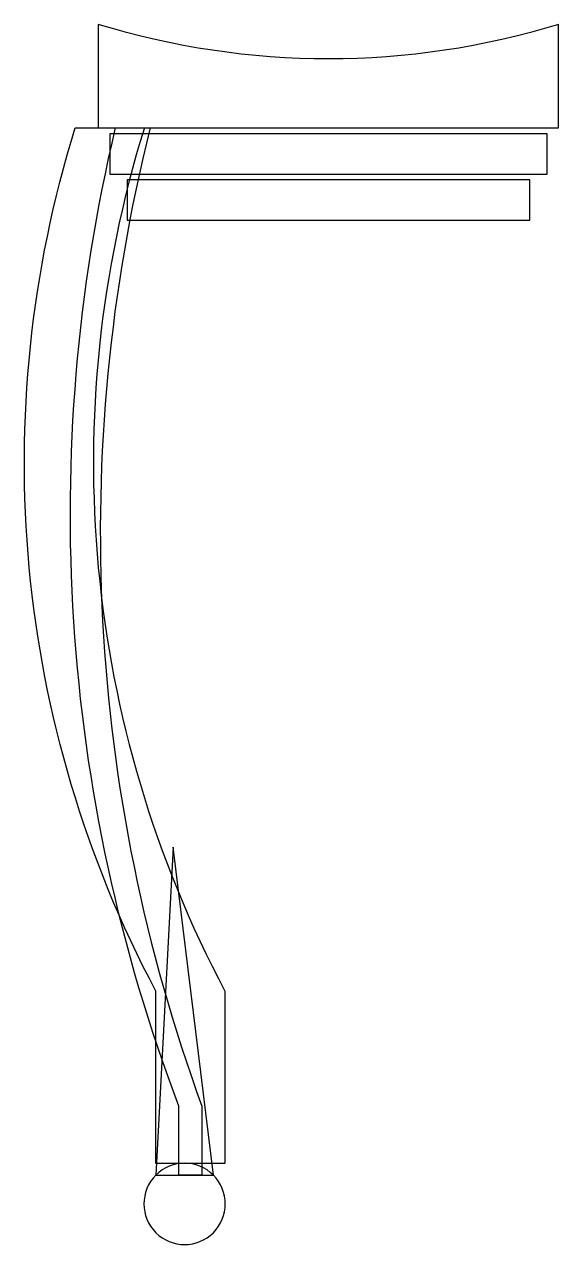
# Model space of a CAD drawing. Header units: millimetres. Extents: x 137 to 230, y 106 to 318.
import ezdxf

# ---------------------------------------------------------------- set-up
doc = ezdxf.new("R2010")
doc.units = ezdxf.units.MM
for name, color, linetype in [('APEX', 7, 'Continuous'), ('BEAD', 7, 'Continuous'), ('BELT-1', 7, 'Continuous'), ('BELT-2', 7, 'Continuous'), ('PLY-1', 7, 'Continuous'), ('SIDEWALL', 7, 'Continuous'), ('TREAD', 7, 'Continuous')]:
    doc.layers.add(name, color=color, linetype=linetype)

msp = doc.modelspace()

# ---------------------------------------------------------------- linework, layer by layer
at = {"layer": 'APEX'}
msp.add_lwpolyline([(160, 118), (170, 118), (163, 175)], close=True, dxfattribs=at)
at = {"layer": 'BEAD'}
msp.add_lwpolyline([(160, 108, 0.414), (170, 108, 0.414), (170, 118, 0.414), (160, 118, 0.414)], format="xyb", close=True, dxfattribs=at)
at = {"layer": 'BELT-1'}
msp.add_lwpolyline([(152, 292), (228, 292), (228, 299), (152, 299)], close=True, dxfattribs=at)
at = {"layer": 'BELT-2'}
msp.add_lwpolyline([(155, 284), (225, 284), (225, 291), (155, 291)], close=True, dxfattribs=at)
at = {"layer": 'PLY-1'}
msp.add_lwpolyline([(156, 300), (159, 300, 0.15), (168, 130), (168, 118), (164, 118), (164, 130, -0.15), (153, 300)], format="xyb", close=True, dxfattribs=at)
at = {"layer": 'SIDEWALL'}
msp.add_lwpolyline([(150, 300), (158, 300, 0.2), (172, 150), (172, 120), (160, 120), (160, 150, -0.2), (146, 300)], format="xyb", close=True, dxfattribs=at)
at = {"layer": 'TREAD'}
msp.add_lwpolyline([(150, 300), (230, 300), (230, 318, -0.15), (150, 318)], format="xyb", close=True, dxfattribs=at)

doc.saveas('drawing.dxf')
